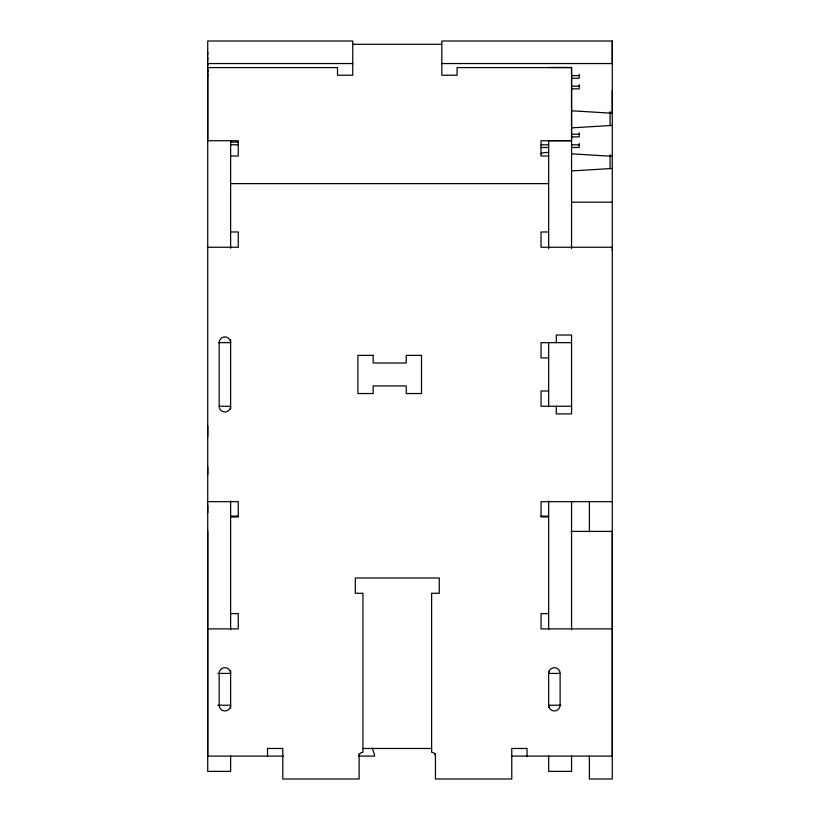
<?xml version="1.0" encoding="UTF-8"?>
<svg xmlns="http://www.w3.org/2000/svg" width="820" height="820" viewBox="0 0 820 820"><rect width="100%" height="100%" fill="white"/><g stroke="black" fill="none" stroke-linecap="round" stroke-linejoin="round"><path stroke-width="1.23" d="M207.726 75.696L207.726 74.938M207.726 52.388L207.726 54.561M207.726 531.401L207.726 756.101L283.484 756.101M207.726 512.787L207.726 505.151M207.726 474.616L207.726 466.99M207.726 436.455L207.726 426.021M207.726 63.017L207.726 65.836M207.726 57.379L207.726 60.198M548.662 156.005L541.026 156.005L541.026 140.732L571.56 140.732L571.56 67.588L457.068 67.588L457.068 75.225L441.806 75.225L441.806 41L612.274 41L612.274 63.55L441.806 63.55M612.274 250.428L612.274 249.013M612.274 41L612.274 113.18A7.636 1.322 0 0 1 610.09 113.119L571.694 110.782M571.694 127.869L610.09 125.532A7.636 1.322 0 0 1 612.274 125.48M571.694 170.919L610.09 168.592A7.636 1.322 0 0 1 612.274 168.53M352.754 44.311L441.806 44.311M207.726 63.55L352.754 63.55M548.662 67.486L571.56 67.486L571.56 248.624M571.56 75.604L579.197 75.604M571.56 78.248L579.197 78.248L579.197 74.189M571.56 86.202L579.197 86.202M571.56 88.857L579.197 88.857L579.197 84.788M571.56 134.224L579.197 134.224M571.56 136.878L579.197 136.878L579.197 132.82M571.56 140.64L548.662 140.64L548.662 248.624M230.625 142.137L238.261 142.137M230.625 144.791L238.261 144.791M541.026 144.833L548.662 144.833M571.56 144.833L579.197 144.833M541.026 147.487L548.662 147.487M571.56 147.487L579.197 147.487L579.197 143.418M230.625 156.005L238.261 156.005L238.261 140.732L207.726 140.732L207.726 67.588L337.491 67.588L337.491 75.225L352.754 75.225L352.754 41L207.726 41L207.726 771.364L230.625 771.364L230.625 755.681M230.625 183.639L548.662 183.639M571.56 202.171L612.274 202.171M230.625 231.978L238.261 231.978L238.261 247.25L207.726 247.25M548.662 231.978L541.026 231.978L541.026 247.25L612.274 247.25M218.468 342.657L230.625 342.657A5.719 5.719 0 0 0 224.905 336.928A5.719 5.719 0 0 0 219.176 342.657L219.176 406.259A5.719 5.719 0 0 0 224.905 411.988A5.719 5.719 0 0 0 230.625 406.259L219.176 406.259M571.56 342.657L541.026 342.657L541.026 357.92L548.662 357.92M548.662 390.996L541.026 390.996L541.026 406.259L571.56 406.259M207.726 501.676L238.261 501.676L238.261 516.938L230.625 516.938M612.274 501.676L541.026 501.676L541.026 516.938L548.662 516.938M230.625 516.139L238.261 516.139M541.026 516.139L548.662 516.139M571.017 531.401L612.274 531.401L612.274 756.101L511.772 756.101M230.625 613.626L238.261 613.626L238.261 628.889L207.726 628.889M548.662 613.626L541.026 613.626L541.026 628.889L612.274 628.889M217.905 673.415L230.625 673.415A5.719 5.719 0 0 0 224.905 667.685A5.719 5.719 0 0 0 219.176 673.415L219.176 705.22A5.719 5.719 0 0 0 224.905 710.94A5.719 5.719 0 0 0 230.625 705.22L217.905 705.22M560.111 673.415L548.662 673.415A5.719 5.719 0 0 1 554.392 667.685A5.719 5.719 0 0 1 560.111 673.415L560.111 705.22A5.719 5.719 0 0 1 554.392 710.94A5.719 5.719 0 0 1 548.662 705.22L560.829 705.22M362.932 748.465L431.627 748.465M358.832 756.101L374.576 756.101A7.636 7.636 0 0 0 374.248 753.918L372.239 748.158M571.694 153.842L610.09 156.179A7.636 1.322 0 0 0 612.274 156.23M207.726 70.059L207.726 71.473M612.274 90.62L612.274 779L589.375 779L589.375 756.101M610.09 111.715L610.09 125.532M610.09 154.765L610.09 168.592M589.375 501.225L589.375 531.862M571.56 501.676L571.56 629.678M571.56 755.681L571.56 771.364L548.662 771.364L548.662 755.681M556.298 342.657L556.298 335.021L571.56 335.021L571.56 413.895L556.298 413.895L556.298 406.259M548.662 342.657L548.662 406.802M548.662 500.958L548.662 629.678M548.662 671.508L548.662 707.127M527.034 756.101L527.034 748.465L511.772 748.465L511.772 779L435.44 779L435.44 753.559M359.119 753.559L359.119 779L282.787 779L282.787 748.465L267.525 748.465L267.525 756.101M230.625 140.722L230.625 248.275M230.625 339.798L230.625 409.129M230.625 500.958L230.625 629.678M230.625 670.555L230.625 708.08M359.119 756.101A3.813 3.813 0 0 1 362.932 752.288L362.932 593.27L355.296 593.27L355.296 577.997L439.264 577.997L439.264 593.27L431.627 593.27L431.627 752.288A3.813 3.813 0 0 1 435.44 756.101M541.026 153.77A7.636 1.322 0 0 1 548.662 152.438M373.161 355.378L357.899 355.378L357.899 393.538L373.161 393.538L373.161 385.912L406.238 385.912L406.238 393.538L421.5 393.538L421.5 355.378L406.238 355.378L406.238 363.014L373.161 363.014L373.161 355.378"/></g></svg>
